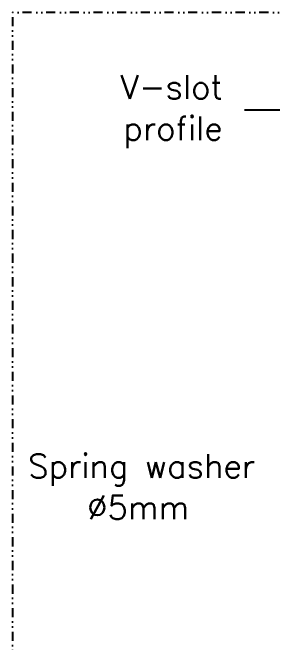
# Model space of a CAD drawing. Extents: x 20576 to 22412, y -9539 to -8232.
# Drawn here: x 20708.5 to 20763, y -9203.7 to -9071.5 of the extents above; entities that cross this region are included whole.
import ezdxf

# ---------------------------------------------------------------- set-up
doc = ezdxf.new("R2010")
doc.units = 0
doc.linetypes.add('DIVIDETINY', pattern=[4.7625, 1.905, -0.9525, 0, -0.9525, 0, -0.9525])
doc.layers.add('Cotas', color=90, linetype='Continuous')
doc.layers.add('Detalhe', color=132, linetype='DIVIDETINY')
doc.styles.get("Standard").update_dxf_attribs({"font": 'romans.shx'})

msp = doc.modelspace()

# ---------------------------------------------------------------- linework, layer by layer
at = {"layer": 'Cotas'}
msp.add_line((20757.149, -9091.906), (20768.041, -9091.906), dxfattribs=at)
at = {"layer": 'Detalhe', "flags": 128}
msp.add_lwpolyline([(20915.99, -9071.5), (20708.536, -9071.5), (20708.536, -9280.37), (20915.99, -9280.37)], close=True, dxfattribs=at)

# ---------------------------------------------------------------- texts
at = {"layer": 'Cotas'}
for s, p in [('V-slot', (20731.176, -9089.61)), ('profile', (20731.791, -9098.289)), ('Spring washer', (20711.812, -9169.178)), ('%%c5mm', (20724.159, -9177.858))]:
    msp.add_text(s, height=5, dxfattribs=at).set_placement(p)

doc.saveas('drawing.dxf')
